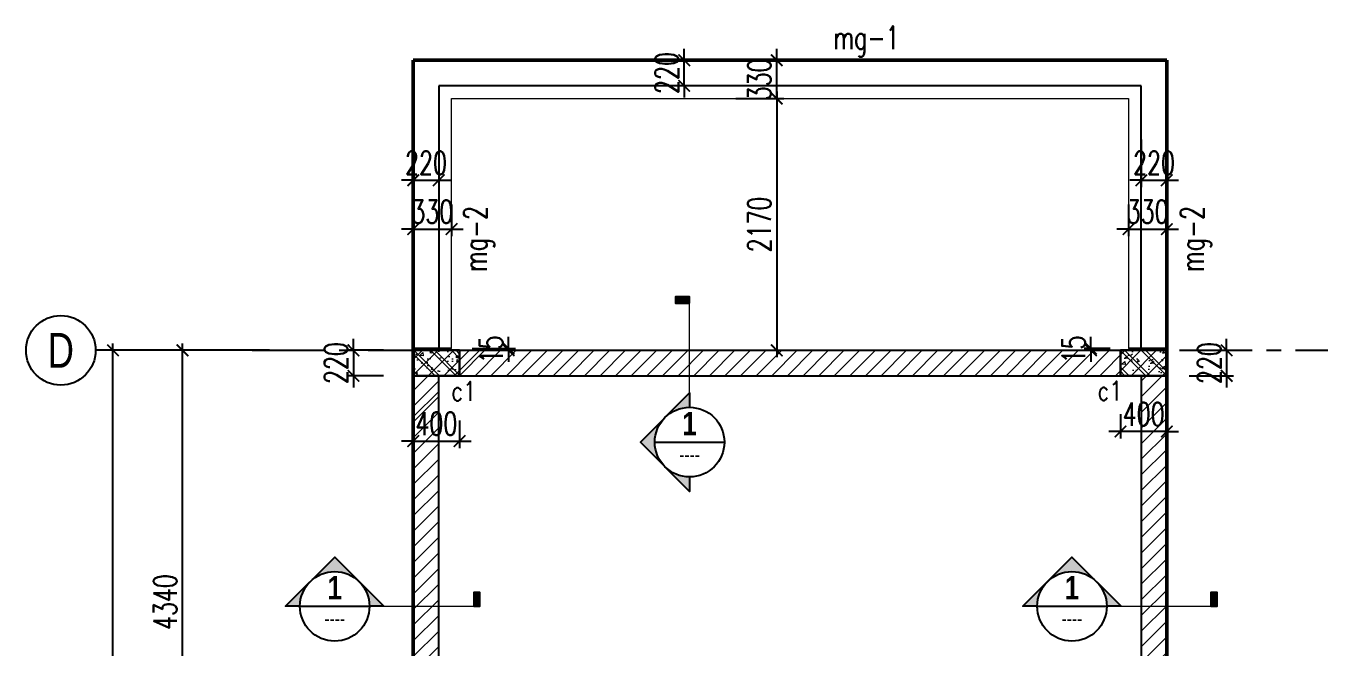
# Model space of a CAD drawing. Header units: millimetres. Extents: x -529861 to -223882, y -171969 to 61504.
# Drawn here: x -529861 to -518631, y 18318 to 23678 of the extents above; entities that cross this region are included whole.
import ezdxf
from ezdxf.enums import TextEntityAlignment as Align

# ---------------------------------------------------------------- set-up
doc = ezdxf.new("R2010")
doc.units = ezdxf.units.MM
doc.header["$LTSCALE"] = 5000
for name, pattern in [('CENTER', [2, 1.25, -0.25, 0.25, -0.25]), ('Dash', [6, 3, -3]), ('HIDDEN', [0.375, 0.25, -0.125])]:
    doc.linetypes.add(name, pattern=pattern)
doc.layers.get('Defpoints').update_dxf_attribs({"color": 143})
for name, color, linetype, lineweight in [('06- General text', 2, 'Continuous', 25), ('07- Hidden', 8, 'HIDDEN', 15), ('08- Note', 6, 'Continuous', 25), ('A-DETL-2', 1, 'Dash', 50), ('A-WALL-CUT-1', 10, 'Continuous', 25), ('KC-COT-HATCH', 13, 'Continuous', 15), ('KC-COT-NETCAT', 2, 'Continuous', 30), ('S- Dim', 1, 'Continuous', 18), ('S-Concrete', 4, 'Continuous', 25), ('S-dims', 8, 'Continuous', 18), ('S-hatch', 8, 'Continuous', 5), ('s-nomal', 32, 'Continuous', 25), ('S-text', 2, 'Continuous', 20)]:
    doc.layers.add(name, color=color, linetype=linetype, lineweight=lineweight)
for name, color, linetype in [('KC ICC-COTVACH', 3, 'Continuous'), ('KCS_AXIS', 18, 'CENTER'), ('KCS_BORDER', 3, 'Continuous'), ('KCS_CHI', 1, 'Continuous'), ('KCS_DIM', 1, 'Continuous'), ('KCS_TEXT', 2, 'Continuous')]:
    doc.layers.add(name, color=color, linetype=linetype)
doc.styles.add('Brief text', font='')
doc.styles.add('General text 1', font='')
doc.styles.add('s-text', font='vnsimli.shx', dxfattribs={"width": 0.7})
doc.styles.add('style1', font='arial.ttf', dxfattribs={"width": 0.75})
doc.styles.add('vnsimpli', font='vnsimli.shx', dxfattribs={"width": 0.65})
doc.styles.get('Brief text').set_extended_font_data('.VnHelvetInsH', bold=True)
doc.styles.get('General text 1').set_extended_font_data('.VnAvantH')
doc.dimstyles.new('1-100s', dxfattribs={"dimtxt": 200, "dimasz": 100, "dimexe": 60, "dimexo": 0, "dimgap": 50, "dimtad": 1, "dimdec": 0, "dimzin": 0, "dimdsep": 46, "dimtxsty": 's-text', "dimblk1": 'ARCHTICK', "dimblk2": 'ARCHTICK', "dimsah": 1, "dimcen": 80, "dimdle": 60, "dimclrd": 9, "dimclre": 9, "dimclrt": 2, "dimadec": 0, "dimazin": 0, "dimtfac": 0.0001, "dimtdec": 0, "dimtix": 1, "dimtmove": 1, "dimatfit": 3, "dimldrblk": 'ARCHTICK', "dimfxl": 200, "dimtolj": 1, "dimtzin": 0, "dimarcsym": 0})
pattern_1 = [(45, (173487.349945524, 123130.5743308549), (-2245.064030267288, 2245.064030267288), [])]
pattern_2 = [(45, (173487.349945524, 123130.5743308549), (-67.35192090801866, 67.35192090801866), [])]

# ---------------------------------------------------------------- blocks, each defined once
blk = doc.blocks.new('_ArchTick')
at = {"color": 0, "linetype": 'ByBlock', "const_width": 0.15}
blk.add_lwpolyline([(-0.5, -0.5), (0.5, 0.5)], dxfattribs=at)
blk = doc.blocks.new('*D1162')
at = {"layer": 'Defpoints', "color": 0, "ltscale": 1500, "transparency": 16777216}
for p in [(-32095.34346586403, -34837.5459575159), (-31345.75874680614, -34837.5459575159), (-31495.34346586293, -39177.54595755621)]:
    blk.add_point(p, dxfattribs=at)
at = {"layer": 'KCS_DIM', "color": 9, "lineweight": -2, "ltscale": 1500, "transparency": 16777216}
for p, q in [((-32095.34346586403, -39237.54595755621), (-32095.34346586403, -34777.5459575159)), ((-31345.75874680614, -34837.5459575159), (-32155.34346586403, -34837.5459575159)), ((-31495.34346586293, -39177.54595755621), (-32155.34346586403, -39177.54595755621))]:
    blk.add_line(p, q, dxfattribs=at)
at = {"layer": 'KCS_DIM', "color": 9, "lineweight": -2, "ltscale": 1500, "transparency": 16777216, "xscale": 100, "yscale": 100, "zscale": 100}
for p, rotation in [((-32095.34346586403, -34837.5459575159), 90), ((-32095.34346586403, -39177.54595755621), 270)]:
    blk.add_blockref('_ArchTick', p, dxfattribs=dict(at, rotation=rotation))
at = {"layer": 'KCS_DIM', "color": 2, "ltscale": 1500, "transparency": 16777216, "insert": (-32245.34346586404, -37007.54595753604), "char_height": 200, "attachment_point": 5, "rotation": 90, "style": 's-text'}
blk.add_mtext('\\A1;4340', dxfattribs=at)
blk = doc.blocks.new('*D1163')
at = {"layer": 'Defpoints', "color": 0, "ltscale": 1500, "transparency": 16777216}
for p in [(-32695.34346586415, -34837.54595759655), (-31495.34346586293, -34837.54595759655), (-31495.34346586293, -46137.54595755624)]:
    blk.add_point(p, dxfattribs=at)
at = {"layer": 'KCS_DIM', "color": 9, "lineweight": -2, "ltscale": 1500, "transparency": 16777216}
for p, q in [((-32695.34346586415, -46197.54595755624), (-32695.34346586415, -34777.54595759655)), ((-31495.34346586293, -34837.54595759655), (-32755.34346586415, -34837.54595759655)), ((-31495.34346586293, -46137.54595755624), (-32755.34346586415, -46137.54595755624))]:
    blk.add_line(p, q, dxfattribs=at)
at = {"layer": 'KCS_DIM', "color": 9, "lineweight": -2, "ltscale": 1500, "transparency": 16777216, "xscale": 100, "yscale": 100, "zscale": 100}
for p, rotation in [((-32695.34346586415, -34837.54595759655), 90), ((-32695.34346586415, -46137.54595755624), 270)]:
    blk.add_blockref('_ArchTick', p, dxfattribs=dict(at, rotation=rotation))
at = {"layer": 'KCS_DIM', "color": 2, "ltscale": 1500, "transparency": 16777216, "insert": (-32845.34346586415, -40487.54595757638), "char_height": 200, "attachment_point": 5, "rotation": 90, "style": 's-text'}
blk.add_mtext('\\A1;11300', dxfattribs=at)
blk = doc.blocks.new('*U935')
at = {"layer": 'KC-COT-HATCH'}
h = blk.add_hatch(dxfattribs=at)
h.set_pattern_fill('CHAU-02', color=256, scale=30, pattern_type=2)
h.set_pattern_definition([(49.99999999999999, (-758.4432547455838, -466.9000352710326), (215.178054780226, -18.82564049477853), [22.5, -247.5]), (355, (-758.4432547455838, -466.9000352710326), (-41.6254000839, 225.6576401100035), [18, -198]), (100.4514, (-740.5117507455836, -468.4688372710326), (173.5528145142065, 206.8318626182861), [19.122057, -210.3426336]), (46.18420000000001, (-758.4432547455838, -406.9000352710326), (320.1723145876933, -49.65570429870542), [33.75, -371.25]), (96.6356, (-731.7622312455837, -411.0380273710326), (280.398811664611, 292.2353612701325), [28.6830864, -315.5139]), (351.1842, (-758.4432547455838, -406.9000352710326), (280.3985835400882, 292.2355802775974), [27, -297]), (21, (-728.4432547455838, -421.9000352710326), (179.0721156355385, -120.7856671996016), [22.5, -247.5]), (226, (-728.4432547455838, -421.9000352710326), (201.5646367418057, -109.6619427481773), [17.99999999999997, -197.9999999999998]), (71.4514, (-713.5205848455837, -431.9655170710327), (252.066788574447, 96.75914901298572), [19.122057, -210.3426336]), (67.5, (-758.4432547455838, -466.9000352710326), (-46.77485499136161, 88.31233855207942), [0, -195.6, 0, -201, 0, -198.75]), (4.500000000000006, (-758.4432547455838, -466.9000352710326), (85.00527716362008, 114.0309565615238), [0, -114.6, 0, -191.1, 0, -75.75]), (327.5, (-825.3432547455836, -466.9000352710326), (160.1467308517227, -6.766461520313927), [0, -75, 0, -234, 0, -310.5]), (317.5, (-855.3432547455836, -466.9000352710326), (174.9558508027159, 30.03149469969532), [0, -97.5, 0, -155.4, 0, -220.5]), (315, (-758.4432547455838, -466.9000352710326), (90.15611460128481, 90.15611460128481), []), (315, (-758.4432547455838, -430.1500352710326), (90.15611460128481, 90.15611460128481), [])])
h.paths.add_polyline_path([(-110.0000000000002, 200.0000000000001), (-110.0000000000002, -199.9999999999999), (109.9999999999998, -199.9999999999999), (109.9999999999998, 200.0000000000001)])
at = {"layer": 'KC-COT-NETCAT'}
blk.add_lwpolyline([(-110.0000000000002, -199.9999999999999), (109.9999999999998, -199.9999999999999), (109.9999999999998, 200.0000000000001), (-110.0000000000002, 200.0000000000001)], close=True, dxfattribs=at)
blk = doc.blocks.new('MB giang tuong lka1')
at = {"layer": 'S-hatch', "linetype": 'ByBlock', "ltscale": 1500}
h = blk.add_hatch(dxfattribs=at)
h.set_pattern_fill('ANSI31', color=256, scale=1000)
h.set_pattern_definition(pattern_1)
h.paths.add_polyline_path([(220, -220), (6280.000000000058, -220), (6280.000000000058, -11080), (220, -11080)], flags=16)
h.paths.add_polyline_path([(0, 0), (6500.000000000058, 0), (6500.000000000058, -11300), (0, -11300)])
h = blk.add_hatch(dxfattribs=at)
h.set_pattern_fill('ANSI31', color=256, scale=1000)
h.set_pattern_definition(pattern_1)
h.paths.add_polyline_path([(220, -220), (6280.000000000058, -220), (6280.000000000058, -11080), (220, -11080)], flags=16)
h.paths.add_polyline_path([(0, 0), (6500.000000000058, 0), (6500.000000000058, -11300), (0, -11300)])
h = blk.add_hatch(dxfattribs=at)
h.set_pattern_fill('ANSI31', color=256, scale=30)
h.set_pattern_definition(pattern_2)
h.paths.add_polyline_path([(220, -220), (6280.000000000058, -220), (6280.000000000058, -11080), (220, -11080)], flags=16)
h.paths.add_polyline_path([(0, 0), (6500.000000000058, 0), (6500.000000000058, -11300), (0, -11300)])
h = blk.add_hatch(dxfattribs=at)
h.set_pattern_fill('ANSI31', color=256, scale=30)
h.set_pattern_definition(pattern_2)
h.paths.add_polyline_path([(220, -4230.000000000029), (720, -4230.000000000029), (720, -4450.000000000029), (220, -4450.000000000029)])
h = blk.add_hatch(dxfattribs=at)
h.set_pattern_fill('ANSI31', color=256, scale=30)
h.set_pattern_definition(pattern_2)
h.paths.add_polyline_path([(3184.999999999796, -4230.000000000029), (6279.999999999796, -4230.000000000029), (6279.999999999796, -4450.000000000029), (3184.999999999796, -4450.000000000029)])
h = blk.add_hatch(dxfattribs=at)
h.set_pattern_fill('ANSI31', color=256, scale=30)
h.set_pattern_definition([(45, (173487.349945524, 120620.5743308549), (-67.35192090801866, 67.35192090801866), [])])
h.paths.add_polyline_path([(3184.999999999796, -6740.000000000015), (6279.999999999825, -6740), (6279.999999999825, -6960), (3184.999999999796, -6960.000000000015)])
at = {"layer": 'S-Concrete'}
for points in [[(3484.999999999796, -3340.000000000029), (3484.999999999796, -3120.000000000029), (6499.999999999825, -3120.000000000029), (6499.999999999825, -3340.000000000029), (3704.999999999796, -3340.000000000029)], [(219.9999999997672, -3350), (369.9999999997672, -3350), (369.9999999997381, -4450.000000000015), (519.9999999997381, -4450.000000000015), (519.9999999997381, -3240.000000000029), (519.9999999997381, -3200.000000000029), (0, -3200.000000000029), (0, -3350), (219.9999999997672, -3350)], [(3704.999999999796, -3340.000000000029), (3704.999999999796, -6960), (3484.999999999796, -6960), (3484.999999999796, -3340.000000000029)], [(3779.663092774164, -9280.00000000003), (3779.663092774164, -6740), (3999.663092774164, -6740), (3999.663092774164, -9280.00000000003)], [(3999.663092774164, -9280.00000000003), (6500.000000000058, -9280.00000000003), (6500.000000000058, -9500.00000000003), (-2.328306436538696e-10, -9500), (-2.328306436538696e-10, -9280), (3779.663092774164, -9280.00000000003)]]:
    blk.add_lwpolyline(points, dxfattribs=at)
at = {"layer": 's-nomal'}
for points in [[(0, 0), (6500.000000000058, 0), (6500.000000000058, -11300), (0, -11300)], [(220, -220), (6280.000000000058, -220), (6280.000000000058, -11080), (220, -11080)]]:
    blk.add_lwpolyline(points, close=True, dxfattribs=at)
at = {"layer": 's-nomal', "linetype": 'ByBlock', "ltscale": 1500}
for points in [[(220, -4230.000000000029), (720, -4230.000000000029), (720, -4450.000000000029), (220, -4450.000000000029)], [(3184.999999999796, -6739.999999999985), (6279.999999999825, -6740), (6279.999999999825, -6960), (3184.999999999796, -6959.999999999985)]]:
    blk.add_lwpolyline(points, close=True, dxfattribs=at)
blk.add_lwpolyline([(3184.999999999796, -4230.000000000029), (6279.999999999796, -4230.000000000029), (6279.999999999796, -4450.000000000029), (3184.999999999796, -4450.000000000029), (3184.999999999796, -4230.000000000029), (3184.999999999796, -4450.000000000029)], dxfattribs=at)
blk = doc.blocks.new('*D1568')
at = {"layer": 'Defpoints', "color": 0, "linetype": 'ByBlock', "ltscale": 1500, "transparency": 16777216}
for p in [(-526521.0094672644, 20278.52428040525), (-526121.0094672644, 20278.52428040525), (-526121.0094672644, 20101.06712012697)]:
    blk.add_point(p, dxfattribs=at)
at = {"layer": 'S-dims', "color": 9, "linetype": 'ByBlock', "lineweight": -2, "ltscale": 1500, "transparency": 16777216}
for p, q in [((-526521.0094672644, 20278.52428040525), (-526521.0094672644, 20041.06712012697)), ((-526121.0094672644, 20278.52428040525), (-526121.0094672644, 20041.06712012697)), ((-526521.0094672644, 20101.06712012697), (-526621.0094672644, 20101.06712012697)), ((-526521.0094672644, 20101.06712012697), (-526121.0094672644, 20101.06712012697)), ((-526121.0094672644, 20101.06712012697), (-526021.0094672644, 20101.06712012697))]:
    blk.add_line(p, q, dxfattribs=at)
at = {"layer": 'S-dims', "color": 9, "linetype": 'ByBlock', "lineweight": -2, "ltscale": 1500, "transparency": 16777216, "xscale": 100, "yscale": 100, "zscale": 100}
blk.add_blockref('_ArchTick', (-526521.0094672644, 20101.06712012697), dxfattribs=at)
at = {"layer": 'S-dims', "color": 9, "linetype": 'ByBlock', "lineweight": -2, "ltscale": 1500, "transparency": 16777216, "xscale": 100, "yscale": 100, "zscale": 100, "rotation": 180}
blk.add_blockref('_ArchTick', (-526121.0094672644, 20101.06712012697), dxfattribs=at)
at = {"layer": 'S-dims', "color": 2, "linetype": 'ByBlock', "ltscale": 1500, "transparency": 16777216, "insert": (-526321.0094672644, 20251.06712012697), "char_height": 200, "attachment_point": 5, "style": 's-text'}
blk.add_mtext('\\A1;400', dxfattribs=at)
blk = doc.blocks.new('*D1569')
at = {"layer": 'Defpoints', "color": 0, "linetype": 'ByBlock', "ltscale": 1500, "transparency": 16777216}
for p in [(-526776.2631322412, 20883.15548840619), (-527037.0259228424, 20663.15548840619), (-526776.2631322412, 20663.15548840619)]:
    blk.add_point(p, dxfattribs=at)
at = {"layer": 'S-dims', "color": 9, "linetype": 'ByBlock', "lineweight": -2, "ltscale": 1500, "transparency": 16777216}
for p, q in [((-527037.0259228424, 20883.15548840619), (-527037.0259228424, 20983.15548840619)), ((-526776.2631322412, 20883.15548840619), (-527097.0259228424, 20883.15548840619)), ((-527037.0259228424, 20883.15548840619), (-527037.0259228424, 20663.15548840619)), ((-526776.2631322412, 20663.15548840619), (-527097.0259228424, 20663.15548840619)), ((-527037.0259228424, 20663.15548840619), (-527037.0259228424, 20563.15548840619))]:
    blk.add_line(p, q, dxfattribs=at)
at = {"layer": 'S-dims', "color": 9, "linetype": 'ByBlock', "lineweight": -2, "ltscale": 1500, "transparency": 16777216, "xscale": 100, "yscale": 100, "zscale": 100}
for p, rotation in [((-527037.0259228424, 20883.15548840619), 270), ((-527037.0259228424, 20663.15548840619), 90)]:
    blk.add_blockref('_ArchTick', p, dxfattribs=dict(at, rotation=rotation))
at = {"layer": 'S-dims', "color": 2, "linetype": 'ByBlock', "ltscale": 1500, "transparency": 16777216, "insert": (-527187.0259228423, 20773.15548840634), "char_height": 200, "attachment_point": 5, "rotation": 90, "style": 's-text'}
blk.add_mtext('\\A1;220', dxfattribs=at)
blk = doc.blocks.new('*D1577')
at = {"layer": 'Defpoints', "color": 0, "linetype": 'ByBlock', "ltscale": 1500, "transparency": 16777216}
for p in [(-520421.0094672643, 20332.7393553818), (-520021.0094672643, 20332.7393553818), (-520421.0094672643, 20183.569668731)]:
    blk.add_point(p, dxfattribs=at)
at = {"layer": 'S-dims', "color": 9, "linetype": 'ByBlock', "lineweight": -2, "ltscale": 1500, "transparency": 16777216}
for p, q in [((-520421.0094672643, 20332.7393553818), (-520421.0094672643, 20123.569668731)), ((-520021.0094672643, 20332.7393553818), (-520021.0094672643, 20123.569668731)), ((-520421.0094672643, 20183.569668731), (-520521.0094672643, 20183.569668731)), ((-520021.0094672643, 20183.569668731), (-520421.0094672643, 20183.569668731)), ((-520021.0094672643, 20183.569668731), (-519921.0094672643, 20183.569668731))]:
    blk.add_line(p, q, dxfattribs=at)
at = {"layer": 'S-dims', "color": 9, "linetype": 'ByBlock', "lineweight": -2, "ltscale": 1500, "transparency": 16777216, "xscale": 100, "yscale": 100, "zscale": 100}
blk.add_blockref('_ArchTick', (-520421.0094672643, 20183.569668731), dxfattribs=at)
at = {"layer": 'S-dims', "color": 9, "linetype": 'ByBlock', "lineweight": -2, "ltscale": 1500, "transparency": 16777216, "xscale": 100, "yscale": 100, "zscale": 100, "rotation": 180}
blk.add_blockref('_ArchTick', (-520021.0094672643, 20183.569668731), dxfattribs=at)
at = {"layer": 'S-dims', "color": 2, "linetype": 'ByBlock', "ltscale": 1500, "transparency": 16777216, "insert": (-520221.0094672643, 20333.569668731), "char_height": 200, "attachment_point": 5, "style": 's-text'}
blk.add_mtext('\\A1;400', dxfattribs=at)
blk = doc.blocks.new('*D1578')
at = {"layer": 'Defpoints', "color": 0, "linetype": 'ByBlock', "ltscale": 1500, "transparency": 16777216}
for p in [(-519828.468992849, 20883.15548840619), (-519828.468992849, 20663.15548840619), (-519504.9930116902, 20663.15548840619)]:
    blk.add_point(p, dxfattribs=at)
at = {"layer": 'S-dims', "color": 9, "linetype": 'ByBlock', "lineweight": -2, "ltscale": 1500, "transparency": 16777216}
for p, q in [((-519504.9930116902, 20883.15548840619), (-519504.9930116902, 20983.15548840619)), ((-519828.468992849, 20883.15548840619), (-519444.9930116902, 20883.15548840619)), ((-519504.9930116902, 20883.15548840619), (-519504.9930116902, 20663.15548840619)), ((-519828.468992849, 20663.15548840619), (-519444.9930116902, 20663.15548840619)), ((-519504.9930116902, 20663.15548840619), (-519504.9930116902, 20563.15548840619))]:
    blk.add_line(p, q, dxfattribs=at)
at = {"layer": 'S-dims', "color": 9, "linetype": 'ByBlock', "lineweight": -2, "ltscale": 1500, "transparency": 16777216, "xscale": 100, "yscale": 100, "zscale": 100}
for p, rotation in [((-519504.9930116902, 20883.15548840619), 270), ((-519504.9930116902, 20663.15548840619), 90)]:
    blk.add_blockref('_ArchTick', p, dxfattribs=dict(at, rotation=rotation))
at = {"layer": 'S-dims', "color": 2, "linetype": 'ByBlock', "ltscale": 1500, "transparency": 16777216, "insert": (-519654.9930116901, 20773.15548840634), "char_height": 200, "attachment_point": 5, "rotation": 90, "style": 's-text'}
blk.add_mtext('\\A1;220', dxfattribs=at)
blk = doc.blocks.new('*U939')
at = {"layer": '08- Note'}
blk.add_hatch(color=256, dxfattribs=at).paths.add_polyline_path([(2.184160651352826e-10, 23.97891921335241), (2.18422214200549e-10, 25.05254350513124), (-2.399999999813003, 25.05254350513126), (-2.39999999981301, 23.9789192133524)])
h = blk.add_hatch(color=256, dxfattribs=at)
h.paths.add_polyline_path([(-8.485281374021273, -2.295988136800585e-10), (-4.24264068688788, -4.242640687343714, -0.1989123673796904), (-5.999999999780815, -2.220102405836579e-10, -0.1989123673796165), (-4.24264068690602, 4.242640686905501)])
h.paths.add_polyline_path([(2.546099180613115e-10, -8.485281374467494), (2.492950817193429e-10, -6.000000000217371, -0.1989123673800045), (-4.24264068688788, -4.242640687344283)])
h.paths.add_polyline_path([(-4.24264068690602, 4.242640686905501, -0.1989123673800453), (2.236421633674459e-10, 5.999999999799005), (2.171904586482613e-10, 8.48528137404799)])
at = {"ltscale": 500}
blk.add_line((2.183130928492458e-10, 5.999999999803553), (2.184222142005506e-10, 25.05254350513124), dxfattribs=at)
at = {"layer": '08- Note'}
blk.add_line((-6.000000000021828, 0), (6.000000000021828, 0), dxfattribs=at)
blk.add_lwpolyline([(2.184160651352826e-10, 23.97891921335241), (2.18422214200549e-10, 25.05254350513124), (-2.399999999813003, 25.05254350513126), (-2.39999999981301, 23.9789192133524)], close=True, dxfattribs=at)
blk.add_lwpolyline([(2.492950817193429e-10, -6.000000000217371), (2.546099180613115e-10, -8.485281374466926), (-8.48528137402241, -2.295988136800587e-10), (2.183273270254777e-10, 8.485281374048558), (2.236421633674459e-10, 5.999999999799005)], dxfattribs=at)
blk.add_circle((0, 0), 6.000000000008123, dxfattribs=at)
at = {"layer": '06- General text', "style": 'Brief text', "width": 0.8}
blk.add_attdef('VIEW-NUMBER', text='', height=4, dxfattribs=at).set_placement((0, 0), align=Align.BOTTOM_CENTER)
at = {"layer": '06- General text', "style": 'General text 1', "width": 0.8}
blk.add_attdef('SHEET-NUMBER', text='', height=2.5, dxfattribs=at).set_placement((0, -0.8735977943960904), align=Align.TOP_CENTER)
blk = doc.blocks.new('*U943')
at = {"layer": '08- Note'}
h = blk.add_hatch(color=256, dxfattribs=at)
h.paths.add_polyline_path([(7.656031923859189e-10, 8.485281374021273), (-4.242640686627834, 4.242640687167202, -0.1989123673796904), (6.095685653141761e-10, 5.999999999780815, -0.1989123673796165), (4.242640687621381, 4.242640686626697)])
h.paths.add_polyline_path([(-8.485281374030937, 3.040346311544249e-10), (-5.999999999780814, 1.457262673276138e-10, -0.1989123673800045), (-4.242640686628403, 4.242640687167202)])
h.paths.add_polyline_path([(4.242640687621381, 4.242640686626697, -0.1989123673800453), (6.000000000235563, -6.18663512250606e-10), (8.485281374484547, -7.75835007700126e-10)])
blk.add_hatch(color=256, dxfattribs=at).paths.add_polyline_path([(23.97891921378897, -1.797113567462106e-09), (25.0525435055678, -1.867803802530631e-09), (25.05254350572583, 2.399999998163622), (23.97891921394697, 2.399999998234313)])
at = {"ltscale": 500}
blk.add_line((6.00000000024011, -6.133344417327052e-10), (25.0525435055678, -1.867803802530633e-09), dxfattribs=at)
at = {"layer": '08- Note'}
blk.add_line((-6.000000000021828, 0), (6.000000000021828, 0), dxfattribs=at)
blk.add_lwpolyline([(-5.999999999780814, 1.457262673276138e-10), (-8.485281374030368, 3.040346311543875e-10), (7.656031923859936e-10, 8.48528137402241), (8.485281374485115, -7.769718760773798e-10), (6.000000000235563, -6.18663512250606e-10)], dxfattribs=at)
blk.add_lwpolyline([(23.97891921378897, -1.797113567462106e-09), (25.0525435055678, -1.867803802530631e-09), (25.05254350572583, 2.399999998163622), (23.97891921394697, 2.399999998234313)], close=True, dxfattribs=at)
blk.add_circle((0, 0), 6.000000000008123, dxfattribs=at)
at = {"layer": '06- General text', "style": 'Brief text', "width": 0.8}
blk.add_attdef('VIEW-NUMBER', text='', height=4, dxfattribs=at).set_placement((0, 0), align=Align.BOTTOM_CENTER)
at = {"layer": '06- General text', "style": 'General text 1', "width": 0.8}
blk.add_attdef('SHEET-NUMBER', text='', height=2.5, dxfattribs=at).set_placement((0, -0.8735977943960904), align=Align.TOP_CENTER)
blk = doc.blocks.new('*U944')
at = {"layer": '08- Note'}
h = blk.add_hatch(color=256, dxfattribs=at)
h.paths.add_polyline_path([(7.656031923859189e-10, 8.485281374021273), (-4.242640686627834, 4.242640687167202, -0.1989123673796904), (6.095685653141761e-10, 5.999999999780815, -0.1989123673796165), (4.242640687621381, 4.242640686626697)])
h.paths.add_polyline_path([(-8.485281374030937, 3.040346311544249e-10), (-5.999999999780814, 1.457262673276138e-10, -0.1989123673800045), (-4.242640686628403, 4.242640687167202)])
h.paths.add_polyline_path([(4.242640687621381, 4.242640686626697, -0.1989123673800453), (6.000000000235563, -6.18663512250606e-10), (8.485281374484547, -7.75835007700126e-10)])
blk.add_hatch(color=256, dxfattribs=at).paths.add_polyline_path([(23.97891921378897, -1.797113567462106e-09), (25.0525435055678, -1.867803802530631e-09), (25.05254350572583, 2.399999998163622), (23.97891921394697, 2.399999998234313)])
at = {"ltscale": 500}
blk.add_line((6.00000000024011, -6.133344417327052e-10), (25.0525435055678, -1.867803802530633e-09), dxfattribs=at)
at = {"layer": '08- Note'}
blk.add_line((-6.000000000021828, 0), (6.000000000021828, 0), dxfattribs=at)
blk.add_lwpolyline([(-5.999999999780814, 1.457262673276138e-10), (-8.485281374030368, 3.040346311543875e-10), (7.656031923859936e-10, 8.48528137402241), (8.485281374485115, -7.769718760773798e-10), (6.000000000235563, -6.18663512250606e-10)], dxfattribs=at)
blk.add_lwpolyline([(23.97891921378897, -1.797113567462106e-09), (25.0525435055678, -1.867803802530631e-09), (25.05254350572583, 2.399999998163622), (23.97891921394697, 2.399999998234313)], close=True, dxfattribs=at)
blk.add_circle((0, 0), 6.000000000008123, dxfattribs=at)
at = {"layer": '06- General text', "style": 'Brief text', "width": 0.8}
blk.add_attdef('VIEW-NUMBER', text='', height=4, dxfattribs=at).set_placement((0, 0), align=Align.BOTTOM_CENTER)
at = {"layer": '06- General text', "style": 'General text 1', "width": 0.8}
blk.add_attdef('SHEET-NUMBER', text='', height=2.5, dxfattribs=at).set_placement((0, -0.8735977943960904), align=Align.TOP_CENTER)
blk = doc.blocks.new('*D1596')
at = {"layer": 'Defpoints', "color": 0, "linetype": 'ByBlock', "ltscale": 1500, "transparency": 16777216}
for p in [(-523739.8635293198, 23383.15548848682), (-523385.4665516705, 23383.15548848682), (-523739.8635293198, 23053.15548848682)]:
    blk.add_point(p, dxfattribs=at)
at = {"layer": 'S-dims', "color": 9, "linetype": 'ByBlock', "lineweight": -2, "ltscale": 1500, "transparency": 16777216}
for p, q in [((-523385.4665516705, 23383.15548848682), (-523385.4665516705, 23483.15548848682)), ((-523739.8635293198, 23383.15548848682), (-523325.4665516705, 23383.15548848682)), ((-523385.4665516705, 23053.15548848682), (-523385.4665516705, 23383.15548848682)), ((-523739.8635293198, 23053.15548848682), (-523325.4665516705, 23053.15548848682)), ((-523385.4665516705, 23053.15548848682), (-523385.4665516705, 22953.15548848682))]:
    blk.add_line(p, q, dxfattribs=at)
at = {"layer": 'S-dims', "color": 9, "linetype": 'ByBlock', "lineweight": -2, "ltscale": 1500, "transparency": 16777216, "xscale": 100, "yscale": 100, "zscale": 100}
for p, rotation in [((-523385.4665516705, 23383.15548848682), 270), ((-523385.4665516705, 23053.15548848682), 90)]:
    blk.add_blockref('_ArchTick', p, dxfattribs=dict(at, rotation=rotation))
at = {"layer": 'S-dims', "color": 2, "linetype": 'ByBlock', "ltscale": 1500, "transparency": 16777216, "insert": (-523535.4665516703, 23218.15548848697), "char_height": 200, "attachment_point": 5, "rotation": 90, "style": 's-text'}
blk.add_mtext('\\A1;330', dxfattribs=at)
blk = doc.blocks.new('*D1597')
at = {"layer": 'Defpoints', "color": 0, "linetype": 'ByBlock', "ltscale": 1500, "transparency": 16777216}
for p in [(-524183.8567683158, 23383.15548848682), (-524183.8567683162, 23383.15548848682), (-524183.8567683158, 23163.15548848682)]:
    blk.add_point(p, dxfattribs=at)
at = {"layer": 'S-dims', "color": 9, "linetype": 'ByBlock', "lineweight": -2, "ltscale": 1500, "transparency": 16777216}
for p, q in [((-524183.8567683162, 23383.15548848682), (-524183.8567683162, 23483.15548848682)), ((-524183.8567683158, 23383.15548848682), (-524243.8567683162, 23383.15548848682)), ((-524183.8567683162, 23163.15548848682), (-524183.8567683162, 23383.15548848682)), ((-524183.8567683158, 23163.15548848682), (-524243.8567683162, 23163.15548848682)), ((-524183.8567683162, 23163.15548848682), (-524183.8567683162, 23063.15548848682))]:
    blk.add_line(p, q, dxfattribs=at)
at = {"layer": 'S-dims', "color": 9, "linetype": 'ByBlock', "lineweight": -2, "ltscale": 1500, "transparency": 16777216, "xscale": 100, "yscale": 100, "zscale": 100}
for p, rotation in [((-524183.8567683162, 23383.15548848682), 270), ((-524183.8567683162, 23163.15548848682), 90)]:
    blk.add_blockref('_ArchTick', p, dxfattribs=dict(at, rotation=rotation))
at = {"layer": 'S-dims', "color": 2, "linetype": 'ByBlock', "ltscale": 1500, "transparency": 16777216, "insert": (-524333.8567683161, 23273.15548848697), "char_height": 200, "attachment_point": 5, "rotation": 90, "style": 's-text'}
blk.add_mtext('\\A1;220', dxfattribs=at)
blk = doc.blocks.new('*D1598')
at = {"layer": 'Defpoints', "color": 0, "linetype": 'ByBlock', "ltscale": 1500, "transparency": 16777216}
for p in [(-523739.8635293198, 23053.15548848682), (-523663.6401978246, 20883.15548848684), (-523385.4665516706, 20883.15548848684)]:
    blk.add_point(p, dxfattribs=at)
at = {"layer": 'S-dims', "color": 9, "linetype": 'ByBlock', "lineweight": -2, "ltscale": 1500, "transparency": 16777216}
for p, q in [((-523739.8635293198, 23053.15548848682), (-523325.4665516706, 23053.15548848682)), ((-523385.4665516706, 23113.15548848682), (-523385.4665516706, 20823.15548848684)), ((-523663.6401978246, 20883.15548848684), (-523325.4665516706, 20883.15548848684))]:
    blk.add_line(p, q, dxfattribs=at)
at = {"layer": 'S-dims', "color": 9, "linetype": 'ByBlock', "lineweight": -2, "ltscale": 1500, "transparency": 16777216, "xscale": 100, "yscale": 100, "zscale": 100}
for p, rotation in [((-523385.4665516706, 23053.15548848682), 90), ((-523385.4665516706, 20883.15548848684), 270)]:
    blk.add_blockref('_ArchTick', p, dxfattribs=dict(at, rotation=rotation))
at = {"layer": 'S-dims', "color": 2, "linetype": 'ByBlock', "ltscale": 1500, "transparency": 16777216, "insert": (-523535.4665516705, 21968.15548848697), "char_height": 200, "attachment_point": 5, "rotation": 90, "style": 's-text'}
blk.add_mtext('\\A1;2170', dxfattribs=at)
blk = doc.blocks.new('*D1599')
at = {"layer": 'Defpoints', "color": 0, "linetype": 'ByBlock', "ltscale": 1500, "transparency": 16777216}
for p in [(-526521.0094672644, 22604.87332254682), (-526301.0094672644, 22604.87332254682), (-526301.0094672644, 22349.01314261718)]:
    blk.add_point(p, dxfattribs=at)
at = {"layer": 'S-dims', "color": 9, "linetype": 'ByBlock', "lineweight": -2, "ltscale": 1500, "transparency": 16777216}
for p, q in [((-526521.0094672644, 22604.87332254682), (-526521.0094672644, 22289.01314261718)), ((-526301.0094672644, 22604.87332254682), (-526301.0094672644, 22289.01314261718)), ((-526521.0094672644, 22349.01314261718), (-526621.0094672644, 22349.01314261718)), ((-526521.0094672644, 22349.01314261718), (-526301.0094672644, 22349.01314261718)), ((-526301.0094672644, 22349.01314261718), (-526201.0094672644, 22349.01314261718))]:
    blk.add_line(p, q, dxfattribs=at)
at = {"layer": 'S-dims', "color": 9, "linetype": 'ByBlock', "lineweight": -2, "ltscale": 1500, "transparency": 16777216, "xscale": 100, "yscale": 100, "zscale": 100}
blk.add_blockref('_ArchTick', (-526521.0094672644, 22349.01314261718), dxfattribs=at)
at = {"layer": 'S-dims', "color": 9, "linetype": 'ByBlock', "lineweight": -2, "ltscale": 1500, "transparency": 16777216, "xscale": 100, "yscale": 100, "zscale": 100, "rotation": 180}
blk.add_blockref('_ArchTick', (-526301.0094672644, 22349.01314261718), dxfattribs=at)
at = {"layer": 'S-dims', "color": 2, "linetype": 'ByBlock', "ltscale": 1500, "transparency": 16777216, "insert": (-526411.0094672644, 22499.01314261718), "char_height": 200, "attachment_point": 5, "style": 's-text'}
blk.add_mtext('\\A1;220', dxfattribs=at)
blk = doc.blocks.new('*D1600')
at = {"layer": 'Defpoints', "color": 0, "linetype": 'ByBlock', "ltscale": 1500, "transparency": 16777216}
for p in [(-520241.0094672643, 22699.24428871366), (-520021.0094672643, 22699.24428871366), (-520021.0094672643, 22349.01314261718)]:
    blk.add_point(p, dxfattribs=at)
at = {"layer": 'S-dims', "color": 9, "linetype": 'ByBlock', "lineweight": -2, "ltscale": 1500, "transparency": 16777216}
for p, q in [((-520241.0094672643, 22699.24428871366), (-520241.0094672643, 22289.01314261718)), ((-520021.0094672643, 22699.24428871366), (-520021.0094672643, 22289.01314261718)), ((-520241.0094672643, 22349.01314261718), (-520341.0094672643, 22349.01314261718)), ((-520241.0094672643, 22349.01314261718), (-520021.0094672643, 22349.01314261718)), ((-520021.0094672643, 22349.01314261718), (-519921.0094672643, 22349.01314261718))]:
    blk.add_line(p, q, dxfattribs=at)
at = {"layer": 'S-dims', "color": 9, "linetype": 'ByBlock', "lineweight": -2, "ltscale": 1500, "transparency": 16777216, "xscale": 100, "yscale": 100, "zscale": 100}
blk.add_blockref('_ArchTick', (-520241.0094672643, 22349.01314261718), dxfattribs=at)
at = {"layer": 'S-dims', "color": 9, "linetype": 'ByBlock', "lineweight": -2, "ltscale": 1500, "transparency": 16777216, "xscale": 100, "yscale": 100, "zscale": 100, "rotation": 180}
blk.add_blockref('_ArchTick', (-520021.0094672643, 22349.01314261718), dxfattribs=at)
at = {"layer": 'S-dims', "color": 2, "linetype": 'ByBlock', "ltscale": 1500, "transparency": 16777216, "insert": (-520131.0094672643, 22499.01314261718), "char_height": 200, "attachment_point": 5, "style": 's-text'}
blk.add_mtext('\\A1;220', dxfattribs=at)
blk = doc.blocks.new('*D1601')
at = {"layer": 'Defpoints', "color": 0, "linetype": 'ByBlock', "ltscale": 1500, "transparency": 16777216}
for p in [(-526521.0094672644, 22140.65548848682), (-526191.0094672644, 22140.65548848681), (-526191.0094672644, 21928.1886466823)]:
    blk.add_point(p, dxfattribs=at)
at = {"layer": 'S-dims', "color": 9, "linetype": 'ByBlock', "lineweight": -2, "ltscale": 1500, "transparency": 16777216}
for p, q in [((-526521.0094672644, 22140.65548848682), (-526521.0094672644, 21868.1886466823)), ((-526191.0094672644, 22140.65548848681), (-526191.0094672644, 21868.1886466823)), ((-526521.0094672644, 21928.1886466823), (-526621.0094672644, 21928.1886466823)), ((-526521.0094672644, 21928.1886466823), (-526191.0094672644, 21928.1886466823)), ((-526191.0094672644, 21928.1886466823), (-526091.0094672644, 21928.1886466823))]:
    blk.add_line(p, q, dxfattribs=at)
at = {"layer": 'S-dims', "color": 9, "linetype": 'ByBlock', "lineweight": -2, "ltscale": 1500, "transparency": 16777216, "xscale": 100, "yscale": 100, "zscale": 100}
blk.add_blockref('_ArchTick', (-526521.0094672644, 21928.1886466823), dxfattribs=at)
at = {"layer": 'S-dims', "color": 9, "linetype": 'ByBlock', "lineweight": -2, "ltscale": 1500, "transparency": 16777216, "xscale": 100, "yscale": 100, "zscale": 100, "rotation": 180}
blk.add_blockref('_ArchTick', (-526191.0094672644, 21928.1886466823), dxfattribs=at)
at = {"layer": 'S-dims', "color": 2, "linetype": 'ByBlock', "ltscale": 1500, "transparency": 16777216, "insert": (-526356.0094672644, 22078.1886466823), "char_height": 200, "attachment_point": 5, "style": 's-text'}
blk.add_mtext('\\A1;330', dxfattribs=at)
blk = doc.blocks.new('*D1602')
at = {"layer": 'Defpoints', "color": 0, "linetype": 'ByBlock', "ltscale": 1500, "transparency": 16777216}
for p in [(-520351.0094672642, 22140.65548848682), (-520021.0094672642, 22140.65548848681), (-520021.0094672642, 21928.1886466823)]:
    blk.add_point(p, dxfattribs=at)
at = {"layer": 'S-dims', "color": 9, "linetype": 'ByBlock', "lineweight": -2, "ltscale": 1500, "transparency": 16777216}
for p, q in [((-520351.0094672642, 22140.65548848682), (-520351.0094672642, 21868.1886466823)), ((-520021.0094672642, 22140.65548848681), (-520021.0094672642, 21868.1886466823)), ((-520351.0094672642, 21928.1886466823), (-520451.0094672642, 21928.1886466823)), ((-520351.0094672642, 21928.1886466823), (-520021.0094672642, 21928.1886466823)), ((-520021.0094672642, 21928.1886466823), (-519921.0094672642, 21928.1886466823))]:
    blk.add_line(p, q, dxfattribs=at)
at = {"layer": 'S-dims', "color": 9, "linetype": 'ByBlock', "lineweight": -2, "ltscale": 1500, "transparency": 16777216, "xscale": 100, "yscale": 100, "zscale": 100}
blk.add_blockref('_ArchTick', (-520351.0094672642, 21928.1886466823), dxfattribs=at)
at = {"layer": 'S-dims', "color": 9, "linetype": 'ByBlock', "lineweight": -2, "ltscale": 1500, "transparency": 16777216, "xscale": 100, "yscale": 100, "zscale": 100, "rotation": 180}
blk.add_blockref('_ArchTick', (-520021.0094672642, 21928.1886466823), dxfattribs=at)
at = {"layer": 'S-dims', "color": 2, "linetype": 'ByBlock', "ltscale": 1500, "transparency": 16777216, "insert": (-520186.0094672642, 22078.1886466823), "char_height": 200, "attachment_point": 5, "style": 's-text'}
blk.add_mtext('\\A1;330', dxfattribs=at)
blk = doc.blocks.new('*D1603')
at = {"layer": 'Defpoints', "color": 0, "linetype": 'ByBlock', "ltscale": 1500, "transparency": 16777216}
for p in [(-526012.0049699527, 20898.15548848683), (-525698.8699697631, 20898.15548848683), (-526012.0049699527, 20883.15548836591)]:
    blk.add_point(p, dxfattribs=at)
at = {"layer": 'S-dims', "color": 9, "linetype": 'ByBlock', "lineweight": -2, "ltscale": 1500, "transparency": 16777216}
for p, q in [((-526012.0049699527, 20898.15548848683), (-525638.8699697631, 20898.15548848683)), ((-525698.8699697631, 20898.15548848683), (-525698.8699697631, 20998.15548848683)), ((-525698.8699697631, 20883.15548836591), (-525698.8699697631, 20898.15548848683)), ((-526012.0049699527, 20883.15548836591), (-525638.8699697631, 20883.15548836591)), ((-525698.8699697631, 20883.15548836591), (-525698.8699697631, 20783.15548836591))]:
    blk.add_line(p, q, dxfattribs=at)
at = {"layer": 'S-dims', "color": 9, "linetype": 'ByBlock', "lineweight": -2, "ltscale": 1500, "transparency": 16777216, "xscale": 100, "yscale": 100, "zscale": 100}
for p, rotation in [((-525698.8699697631, 20898.15548848683), 270), ((-525698.8699697631, 20883.15548836591), 90)]:
    blk.add_blockref('_ArchTick', p, dxfattribs=dict(at, rotation=rotation))
at = {"layer": 'S-dims', "color": 2, "linetype": 'ByBlock', "ltscale": 1500, "transparency": 16777216, "insert": (-525848.869969763, 20890.65548842652), "char_height": 200, "attachment_point": 5, "rotation": 90, "style": 's-text'}
blk.add_mtext('\\A1;15', dxfattribs=at)
blk = doc.blocks.new('*D1604')
at = {"layer": 'Defpoints', "color": 0, "linetype": 'ByBlock', "ltscale": 1500, "transparency": 16777216}
for p in [(-520675.0640181643, 20898.15548848682), (-520508.4029293166, 20898.15548848682), (-520508.4029293166, 20883.15548836591)]:
    blk.add_point(p, dxfattribs=at)
at = {"layer": 'S-dims', "color": 9, "linetype": 'ByBlock', "lineweight": -2, "ltscale": 1500, "transparency": 16777216}
for p, q in [((-520508.4029293166, 20898.15548848682), (-520735.0640181643, 20898.15548848682)), ((-520675.0640181643, 20898.15548848682), (-520675.0640181643, 20998.15548848682)), ((-520675.0640181643, 20883.15548836591), (-520675.0640181643, 20898.15548848682)), ((-520508.4029293166, 20883.15548836591), (-520735.0640181643, 20883.15548836591)), ((-520675.0640181643, 20883.15548836591), (-520675.0640181643, 20783.15548836591))]:
    blk.add_line(p, q, dxfattribs=at)
at = {"layer": 'S-dims', "color": 9, "linetype": 'ByBlock', "lineweight": -2, "ltscale": 1500, "transparency": 16777216, "xscale": 100, "yscale": 100, "zscale": 100}
for p, rotation in [((-520675.0640181643, 20898.15548848682), 270), ((-520675.0640181643, 20883.15548836591), 90)]:
    blk.add_blockref('_ArchTick', p, dxfattribs=dict(at, rotation=rotation))
at = {"layer": 'S-dims', "color": 2, "linetype": 'ByBlock', "ltscale": 1500, "transparency": 16777216, "insert": (-520825.0640181642, 20890.65548842651), "char_height": 200, "attachment_point": 5, "rotation": 90, "style": 's-text'}
blk.add_mtext('\\A1;15', dxfattribs=at)
blk = doc.blocks.new('2-LUOI TRUC')
at = {"layer": 'KCS_AXIS', "ltscale": 0.1}
for p, q in [((-30105.34346586303, -46766.54382074761), (-30105.34346586303, -33447.5459575562)), ((-23605.34346586291, -46766.54382074761), (-23605.34346586291, -33447.5459575562)), ((-31495.34346586291, -34837.54595751589), (-22215.34346586291, -34837.54595751589))]:
    blk.add_line(p, q, dxfattribs=at)
at = {"layer": 'KCS_CHI', "ltscale": 1500}
blk.add_line((-32695.34346586291, -34837.54595751589), (-32845.34346586291, -34837.54595751589), dxfattribs=at)
blk.add_circle((-33145.34346586291, -34837.54595751589), 300, dxfattribs=at)
at = {"layer": 'KCS_TEXT', "color": 4, "ltscale": 1500, "style": 'style1', "width": 0.75}
blk.add_text('D', height=300, dxfattribs=at).set_placement((-33145.34346586291, -34837.54595751589), align=Align.MIDDLE_CENTER)
at = {"layer": 'KCS_DIM', "ltscale": 1500}
for base, p1, p2, picture, middle in [((-32695.34346586415, -34837.54595759655), (-31495.34346586291, -46137.54595755623), (-31495.34346586291, -34837.54595759654), '*D1163', (-32845.34346586415, -40487.54595757638)), ((-32095.34346586403, -34837.5459575159), (-31495.34346586291, -39177.5459575562), (-31345.75874680612, -34837.54595751589), '*D1162', (-32245.34346586404, -37007.54595753604))]:
    dim = blk.add_linear_dim(base=base, p1=p1, p2=p2, angle=90, dimstyle='1-100s', dxfattribs=at)
    dim.commit()
    dim.dimension.update_dxf_attribs({"geometry": picture, "text_midpoint": middle})
blk = doc.blocks.new('2-MBC')
at = {"layer": 'KC ICC-COTVACH', "xscale": -1.000000000000001, "rotation": 90}
for p in [(89.99999999988358, 11079.99999995966), (6189.999999999825, 11079.99999995964)]:
    blk.add_blockref('*U935', p, dxfattribs=at)
at = {"layer": 'KCS_AXIS'}
blk.add_blockref('2-LUOI TRUC', (29995.34346586291, 46027.5459575562), dxfattribs=at)

msp = doc.modelspace()

# ---------------------------------------------------------------- linework, layer by layer
at = {"layer": 'A-DETL-2'}
for p, q in [((-526521.0094672644, 23383.15548848681), (-520021.0094672642, 23383.15548848681)), ((-526521.0094672644, 9583.155488486827), (-526521.0094672644, 23383.15548848681)), ((-520021.0094672642, 23383.15548848681), (-520021.0094672642, 9583.155488486836))]:
    msp.add_line(p, q, dxfattribs=at)
at = {"layer": 'A-WALL-CUT-1'}
for p, q in [((-526521.0094672644, 23383.15548848681), (-526521.0094672644, 20898.15548848683)), ((-520021.0094672643, 20898.15548848681), (-520021.0094672643, 23383.15548848681)), ((-526301.0094672644, 23163.15548848681), (-526301.0094672644, 20898.15548848683))]:
    msp.add_line(p, q, dxfattribs=at)
at = {"layer": 'A-WALL-CUT-1', "linetype": 'ByBlock', "ltscale": 1500}
for p, q in [((-526521.0094672644, 20898.15548848683), (-526521.0094672644, 23383.15548848681)), ((-526521.0094672644, 23383.15548848681), (-520021.0094672643, 23383.15548848681)), ((-520021.0094672643, 23383.15548848681), (-520021.0094672643, 20898.15548848681)), ((-526136.0094672644, 23163.15548848681), (-526301.0094672644, 23163.15548848681)), ((-526301.0094672644, 23163.15548848681), (-526301.0094672644, 20898.15548848683)), ((-520406.0094672645, 23163.15548848681), (-526136.0094672644, 23163.15548848681)), ((-526136.0094672644, 23163.15548848681), (-526136.0094672644, 23163.15548848681)), ((-520241.0094672643, 23163.15548848681), (-520406.0094672645, 23163.15548848681)), ((-520406.0094672645, 23163.15548848681), (-520406.0094672645, 23163.15548848681)), ((-520241.0094672643, 20898.15548848681), (-520241.0094672643, 23163.15548848681)), ((-526191.0094672644, 20898.15548848682), (-526521.0094672644, 20898.15548848683)), ((-520021.0094672643, 20898.15548848681), (-520351.0094672642, 20898.15548848681))]:
    msp.add_line(p, q, dxfattribs=at)
at = {"layer": 'S- Dim', "linetype": 'ByBlock', "ltscale": 1500}
for points in [[(-526521.0094672644, 20898.15548848683), (-526521.0094672644, 23383.15548848681), (-520021.0094672642, 23383.15548848681), (-520021.0094672642, 20898.15548848681)], [(-526191.0094672644, 20898.15548848682), (-526191.0094672644, 23053.15548848681), (-520351.0094672642, 23053.15548848681), (-520351.0094672642, 20898.15548848681)]]:
    msp.add_lwpolyline(points, dxfattribs=at)

# ---------------------------------------------------------------- block references
at = {"layer": '07- Hidden', "xscale": 50, "yscale": 50, "zscale": 50}
for name, p in [('*U939', (-524137.6323530092, 20091.8276684283)), ('*U943', (-527198.3221516199, 18676.76330609238)), ('*U944', (-520839.3215497417, 18676.76330609238))]:
    msp.add_blockref(name, p, dxfattribs=at).add_auto_attribs({'VIEW-NUMBER': '1', 'SHEET-NUMBER': '----'})
at = {"layer": 'KCS_BORDER', "ltscale": 1500}
msp.add_blockref('2-MBC', (-526411.0094672644, 9693.155488446522), dxfattribs=at)
at = {"layer": 'S-Concrete'}
msp.add_blockref('MB giang tuong lka1', (-526521.0094672644, 20883.1554883659), dxfattribs=at)

# ---------------------------------------------------------------- texts
at = {"layer": 'S-text', "style": 'vnsimpli', "width": 0.7}
msp.add_text('mg-1', height=200, dxfattribs=at).set_placement((-522897.4369960622, 23478.17562071055))
for p in [(-525885.6420397509, 21557.44476589941), (-519702.8293033813, 21557.44476589941)]:
    msp.add_text('mg-2', height=200, rotation=90, dxfattribs=at).set_placement(p)
at = {"layer": 'S-text', "style": 's-text', "width": 0.8}
for p in [(-526085.573337168, 20448.93817903811, 7.522345590145895e-07), (-520511.8959976841, 20451.70023692107, 7.522345590145895e-07)]:
    msp.add_text('c1', height=165, dxfattribs=at).set_placement(p, align=Align.CENTER)

# ---------------------------------------------------------------- dimensions: what is measured, and where the dimension line sits
at = {"layer": 'S-dims', "linetype": 'ByBlock', "ltscale": 1500}
for base, p1, p2, angle, picture, middle in [((-524183.8567683162, 23383.15548848682), (-524183.8567683155, 23163.15548848681), (-524183.8567683155, 23383.15548848681), 90, '*D1597', (-524333.8567683161, 23273.15548848697)), ((-523385.4665516705, 23383.15548848682), (-523739.8635293195, 23053.15548848681), (-523739.8635293195, 23383.15548848681), 90, '*D1596', (-523535.4665516703, 23218.15548848697)), ((-523385.4665516706, 20883.15548848684), (-523739.8635293195, 23053.15548848681), (-523663.6401978243, 20883.15548848683), 90, '*D1598', (-523535.4665516705, 21968.15548848697)), ((-527037.0259228424, 20663.15548840619), (-526776.263132241, 20883.15548840618), (-526776.263132241, 20663.15548840618), 90, '*D1569', (-527187.0259228423, 20773.15548840634)), ((-525698.8699697631, 20898.15548848683), (-526012.0049699525, 20883.1554883659), (-526012.0049699525, 20898.15548848682), 90, '*D1603', (-525848.869969763, 20890.65548842652)), ((-520675.0640181643, 20898.15548848682), (-520508.4029293164, 20883.1554883659), (-520508.4029293164, 20898.15548848681), 90, '*D1604', (-520825.0640181642, 20890.65548842651)), ((-519504.9930116902, 20663.15548840619), (-519828.4689928488, 20883.15548840618), (-519828.4689928488, 20663.15548840618), 90, '*D1578', (-519654.9930116901, 20773.15548840634)), ((-520421.0094672643, 20183.569668731), (-520021.0094672643, 20332.7393553818), (-520421.0094672643, 20332.7393553818), 180, '*D1577', (-520221.0094672643, 20333.569668731))]:
    dim = msp.add_linear_dim(base=base, p1=p1, p2=p2, angle=angle, dimstyle='1-100s', dxfattribs=at)
    dim.commit()
    dim.dimension.update_dxf_attribs({"geometry": picture, "text_midpoint": middle})
for base, p1, p2, picture, middle in [((-520021.0094672643, 22349.01314261718), (-520241.0094672643, 22699.24428871366), (-520021.0094672643, 22699.24428871366), '*D1600', (-520131.0094672643, 22499.01314261718)), ((-526301.0094672644, 22349.01314261718), (-526521.0094672644, 22604.87332254682), (-526301.0094672644, 22604.87332254682), '*D1599', (-526411.0094672644, 22499.01314261718)), ((-526191.0094672644, 21928.1886466823), (-526521.0094672644, 22140.65548848682), (-526191.0094672644, 22140.65548848681), '*D1601', (-526356.0094672644, 22078.1886466823)), ((-520021.0094672642, 21928.1886466823), (-520351.0094672642, 22140.65548848682), (-520021.0094672642, 22140.65548848681), '*D1602', (-520186.0094672642, 22078.1886466823)), ((-526121.0094672644, 20101.06712012697), (-526521.0094672644, 20278.52428040525), (-526121.0094672644, 20278.52428040525), '*D1568', (-526321.0094672644, 20251.06712012697))]:
    dim = msp.add_linear_dim(base=base, p1=p1, p2=p2, dimstyle='1-100s', dxfattribs=at)
    dim.commit()
    dim.dimension.update_dxf_attribs({"geometry": picture, "text_midpoint": middle})

doc.saveas('drawing.dxf')
